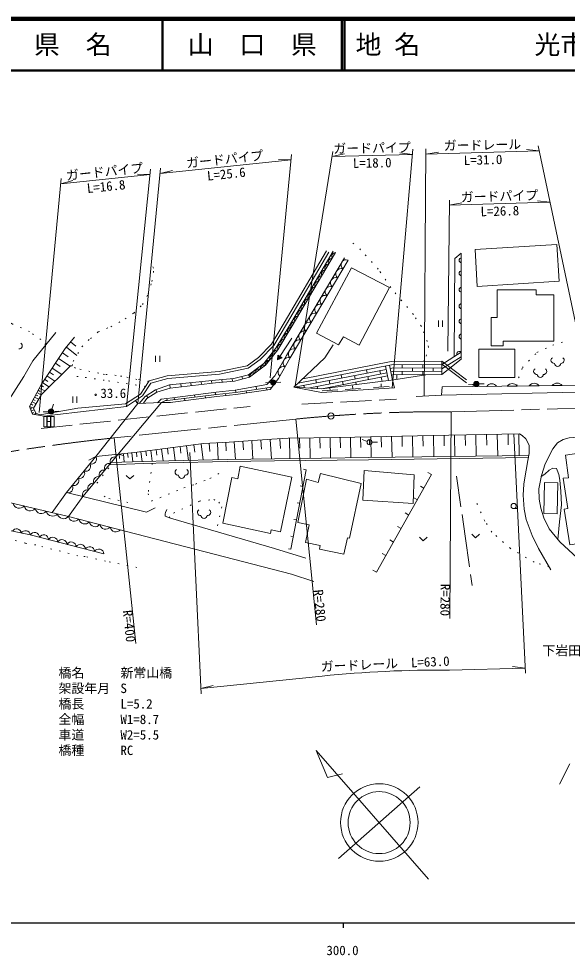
# Model space of a CAD drawing. Units: millimetres, scale not verified. Extents: x 40000 to 680000, y 20000 to 380000.
# Drawn here: x 305159 to 411368, y 198715 to 380000 of the extents above; entities that cross this region are included whole.
import ezdxf
from ezdxf.enums import TextEntityAlignment as Align

# ---------------------------------------------------------------- set-up
doc = ezdxf.new("R2010")
doc.units = ezdxf.units.MM
doc.header["$LTSCALE"] = 1000
for name, pattern in [('CHAIN', [18.5, 12, -1.5, 3.5, -1.5]), ('DASHED', [7.5, 6, -1.5]), ('DOTTED', [1.75, 0.25, -1.5])]:
    doc.linetypes.add(name, pattern=pattern)
for name, color, linetype, lineweight in [('M-BGD', 7, 'Continuous', 13), ('M-BMK', 2, 'CHAIN', 13), ('M-BMK-SRVR', 3, 'Continuous', 13), ('M-STR-HTXT', 7, 'Continuous', 13), ('M-STR-STR1', 1, 'Continuous', 13), ('M-STR-STRC', 7, 'Continuous', 13), ('M-TTL', 2, 'Continuous', 140), ('M-TTL-BAND', 7, 'Continuous', 25), ('M-TTL-LINE', 7, 'Continuous', 50)]:
    doc.layers.add(name, color=color, linetype=linetype, lineweight=lineweight)
doc.layers.add('M-BMK-HTXT', color=7, linetype='Continuous')
doc.layers.add('M-TTL-TXT', color=7, linetype='Continuous')
doc.styles.add('ＭＳ ゴシック', font='')
doc.styles.get('ＭＳ ゴシック').set_extended_font_data('MS Gothic')

msp = doc.modelspace()

# ---------------------------------------------------------------- hatches: boundary and pattern name
at = {"layer": 'M-BGD'}
for points in [[(355300, 314908), (355282, 313965), (356138, 314362)], [(353910, 309566, -1), (354909, 309610, -1)], [(393261, 309269, -1), (394260, 309313, -1)], [(310913, 303935, -1), (311912, 303979, -1)]]:
    msp.add_hatch(color=256, dxfattribs=at).paths.add_polyline_path(points)

# ---------------------------------------------------------------- linework, layer by layer
for p, q in [((390838, 332744), (390838, 333735)), ((390839, 330225), (390839, 331216)), ((390840, 327056), (390839, 328047)), ((390840, 323855), (390840, 324846)), ((386428, 321584), (386428, 320384)), ((387228, 321584), (387228, 320384)), ((390841, 320944), (390841, 321934)), ((315197, 317430), (316196, 316632)), ((355719, 314635), (358013, 318154)), ((390842, 317981), (390842, 318972)), ((314399, 316431), (316397, 314835)), ((387087, 313055), (390843, 315469)), ((390002, 314929), (390836, 315465)), ((312876, 314220), (315104, 312720)), ((313625, 315334), (314740, 314584)), ((331666, 314757), (331666, 313557)), ((332466, 314757), (332466, 313557)), ((355282, 313965), (355300, 314908)), ((355282, 313965), (356138, 314362)), ((356138, 314362), (355300, 314908)), ((387100, 311105), (387083, 313705)), ((387093, 312220), (390843, 314523)), ((311633, 312373), (313480, 311131)), ((312255, 313296), (313178, 312675)), ((358569, 308655), (376299, 312124)), ((372636, 311408), (372512, 312046)), ((375215, 311250), (375090, 311888)), ((376723, 309960), (376175, 312762)), ((377519, 310059), (376960, 312916)), ((379378, 313003), (379382, 312353)), ((381382, 312366), (381386, 311716)), ((383377, 313030), (383382, 312380)), ((385382, 312393), (385386, 311743)), ((310178, 310210), (310811, 309783)), ((310604, 310844), (312134, 309814)), ((311119, 311608), (311884, 311094)), ((344532, 309628), (344482, 310130)), ((346523, 309822), (346473, 310319)), ((348487, 310272), (348361, 310756)), ((349869, 310634), (349649, 311093)), ((361194, 308506), (376424, 311487)), ((362822, 309487), (362698, 310125)), ((363819, 308358), (376549, 310849)), ((367729, 310448), (367605, 311085)), ((370308, 310290), (370183, 310928)), ((372886, 310132), (372761, 310770)), ((375497, 309808), (375339, 310612)), ((377921, 308578), (377519, 310059)), ((378391, 311046), (378397, 310189)), ((379386, 311703), (379391, 311053)), ((383386, 311730), (383391, 311080)), ((309145, 308518), (310222, 307944)), ((309432, 309057), (309971, 308770)), ((309751, 309576), (311019, 308723)), ((331893, 307737), (331730, 308210)), ((334513, 308472), (334447, 309124)), ((336583, 308716), (336521, 309332)), ((338570, 308951), (338512, 309532)), ((340556, 309185), (340502, 309731)), ((342543, 309420), (342492, 309930)), ((351173, 308269), (351100, 308837)), ((353910, 309566), (352911, 309522)), ((353204, 308161), (353153, 308558)), ((354909, 309610), (355908, 309654)), ((360459, 308548), (360369, 309007)), ((363035, 308402), (362947, 308849)), ((365401, 309330), (365276, 309967)), ((365430, 308051), (365396, 308554)), ((367979, 309172), (367854, 309810)), ((368349, 308245), (371343, 308443)), ((369846, 308344), (369806, 308943)), ((370523, 309190), (370433, 309652)), ((373867, 308610), (376860, 308809)), ((375363, 308710), (375324, 309308)), ((393261, 309269), (392262, 309225)), ((394260, 309313), (395259, 309357)), ((395774, 308838), (397692, 308860)), ((399734, 308882), (401653, 308904)), ((404001, 308930), (405920, 308952)), ((408452, 308980), (410371, 309001)), ((308203, 306754), (309001, 306328)), ((308438, 307195), (308838, 306982)), ((308674, 307636), (309495, 307198)), ((308909, 308077), (309320, 307858)), ((315610, 306862), (315610, 305662)), ((316410, 306862), (316410, 305662)), ((330206, 306619), (329930, 307036)), ((335302, 306244), (335244, 306690)), ((337337, 306103), (337286, 306500)), ((339269, 306755), (339212, 307202)), ((341304, 306615), (341253, 307011)), ((343236, 307267), (343179, 307713)), ((345277, 307083), (345225, 307480)), ((347215, 307690), (347157, 308140)), ((349245, 307583), (349194, 307980)), ((363933, 307952), (366926, 308150)), ((307226, 304924), (308032, 304620)), ((307497, 305431), (307895, 305218)), ((307732, 305872), (308507, 305458)), ((307968, 306313), (308355, 306106)), ((311563, 304434), (311866, 305387)), ((332802, 305686), (334524, 305741)), ((307392, 304532), (307701, 304481)), ((307587, 304072), (308169, 304318)), ((307783, 303612), (308011, 303802)), ((308182, 303411), (308471, 303651)), ((310913, 303935), (309914, 303891)), ((311912, 303979), (312911, 304023)), ((377350, 299143), (377437, 295106)), ((379368, 299186), (379412, 297168)), ((381386, 299230), (381474, 295164)), ((383419, 299274), (383463, 297241)), ((385452, 299318), (385541, 295222)), ((387500, 299363), (387545, 297315)), ((389548, 299405), (389629, 295281)), ((391610, 299445), (391651, 297383)), ((393672, 299486), (393754, 295340)), ((395745, 299527), (395786, 297454)), ((397818, 299567), (397900, 295400)), ((399902, 299608), (399943, 297525)), ((401986, 299649), (402068, 295459)), ((337667, 297332), (338029, 294517)), ((339075, 297513), (339256, 296105)), ((340482, 297694), (340883, 294579)), ((342047, 297815), (342137, 296248)), ((343614, 297906), (343803, 294643)), ((345245, 298000), (345340, 296369)), ((346876, 298104), (347105, 294707)), ((348574, 298219), (348688, 296520)), ((350272, 298333), (350513, 294764)), ((352057, 298454), (352177, 296669)), ((353841, 298574), (354094, 294824)), ((355717, 298684), (355824, 296808)), ((357593, 298781), (357651, 294868)), ((359550, 298810), (359579, 296853)), ((361507, 298839), (361565, 294912)), ((363471, 298868), (363499, 296905)), ((365434, 298897), (365492, 294957)), ((367404, 298927), (367447, 296958)), ((369374, 298970), (369460, 295002)), ((371358, 299013), (371401, 297029)), ((372622, 298191), (371680, 298527)), ((373093, 298523), (373093, 297523)), ((373342, 299056), (373429, 295049)), ((373593, 298023), (374593, 298023)), ((375346, 299099), (375389, 297096)), ((324424, 295701), (317552, 287489)), ((324600, 295720), (324686, 294901)), ((325418, 295806), (325591, 294169)), ((326237, 295893), (326323, 295074)), ((327055, 295979), (327241, 294224)), ((327932, 296080), (328044, 295205)), ((328807, 296193), (329053, 294283)), ((329762, 296316), (329885, 295361)), ((330717, 296438), (330987, 294340)), ((331766, 296573), (331901, 295524)), ((332816, 296708), (333112, 294401)), ((333969, 296856), (334117, 295703)), ((335123, 297005), (335450, 294460)), ((336395, 297168), (336559, 295896)), ((320101, 295239), (314382, 288266)), ((357866, 277301), (360787, 292708)), ((360787, 292708), (360296, 292801)), ((385094, 291767), (384398, 292161)), ((374419, 272869), (385094, 291767)), ((360172, 289466), (359681, 289559)), ((383619, 289155), (382922, 289549)), ((382340, 286891), (381643, 287285)), ((359558, 286224), (359066, 286317)), ((400990, 285173), (401656, 285173)), ((358943, 282981), (358452, 283074)), ((380668, 283931), (379971, 284325)), ((379192, 281319), (378495, 281712)), ((358328, 279739), (357837, 279832)), ((357866, 277301), (357375, 277394)), ((377716, 278707), (377020, 279100)), ((376241, 276095), (375544, 276488)), ((374419, 272869), (373722, 273262)), ((409882, 231803), (411882, 235803))]:
    msp.add_line(p, q, dxfattribs=at)
at = {"layer": 'M-BGD', "linetype": 'DASHED'}
for p, q in [((387083, 313705), (393543, 308813)), ((387087, 313137), (392809, 308805)), ((382096, 306868), (387008, 307131)), ((309519, 300706), (349941, 304968)), ((359954, 305402), (378327, 306356)), ((311633, 284412), (314382, 288266)), ((314788, 283669), (317552, 287489))]:
    msp.add_line(p, q, dxfattribs=at)
at = {"layer": 'M-BGD', "linetype": 'DOTTED'}
msp.add_line((320293, 290126), (323059, 293686), dxfattribs=at)
for points in [[(383584, 313681), (384038, 314679), (384486, 316437), (384247, 317551), (383118, 320457), (381563, 322728), (377214, 327948), (374780, 331511), (371363, 335268), (369602, 336795)], [(330309, 309782), (328050, 310188), (325144, 310807), (324018, 310971), (321778, 311139), (320668, 311379), (316146, 312335), (315517, 312810), (315722, 313660), (317359, 316505), (319027, 318101), (320557, 319390), (322980, 320378), (325740, 321893), (327437, 323017), (329156, 324686), (330215, 326756), (330943, 329157), (331274, 330895), (331248, 331724), (330983, 332395)], [(310381, 316859), (309467, 317881), (307268, 319431), (303932, 320909), (303113, 321458), (298574, 322684)], [(401606, 308903), (401938, 310479), (402670, 312457), (405500, 315405), (408540, 316801), (410854, 317557)], [(329695, 308830), (321733, 310005), (316672, 310767), (315517, 310767)], [(331017, 293940), (330212, 288047), (330857, 286630), (337146, 289165), (339394, 289914), (342169, 291008), (344822, 292497)], [(321677, 287591), (322633, 287130), (326998, 286241)], [(334269, 283403), (335147, 284315), (340196, 286634), (342924, 286952), (343915, 286429), (344482, 285507), (343370, 280741)], [(407869, 273905), (404976, 274781), (400348, 277452), (396791, 280602), (395398, 282742), (393492, 287057)], [(328047, 273769), (321981, 275005), (318021, 275877), (316635, 276041), (308454, 278141), (306429, 278494), (300344, 280022), (293168, 281923), (290650, 282470), (289701, 281512), (289213, 280468)]]:
    msp.add_lwpolyline(points, dxfattribs=at)
at = {"layer": 'M-BGD'}
for points in [[(393542, 335337), (393899, 328140), (409777, 329173), (409348, 336291)], [(369610, 331764), (362812, 319156), (367071, 316860), (368046, 318409), (371043, 316822), (376979, 327951)], [(397788, 327518), (405321, 327518), (405321, 326552), (408737, 326552), (408737, 317560), (398957, 317560), (398957, 316684), (396635, 316684), (396635, 322170), (397788, 322170)], [(394227, 316046), (401227, 316046), (401227, 310546), (394227, 310546)], [(411633, 291155), (411032, 295533), (421420, 297081), (421888, 294349), (424284, 294652), (426260, 280335), (411861, 278179), (410788, 285078), (411480, 285185), (410600, 291036)], [(360869, 290887), (359184, 282467), (361401, 282005), (360689, 278591), (363507, 278004), (363376, 277311), (368098, 276352), (368832, 279525), (369175, 279427), (371489, 290047), (363556, 291995), (363112, 290253)], [(372024, 292532), (371779, 286836), (381545, 286156), (381739, 291737)], [(406940, 290236), (409539, 290181), (409412, 284182), (406813, 284237)]]:
    msp.add_lwpolyline(points, close=True, dxfattribs=at)
for points in [[(307844, 303467), (310086, 303096), (312673, 303414), (317150, 303886), (326007, 304964), (329094, 306979), (330710, 309480), (334003, 310351), (344033, 311204), (349560, 312373), (351913, 314011), (354528, 316730), (356991, 320860), (365186, 334804)], [(308471, 303651), (309218, 303358), (312616, 303911), (316631, 304607), (325831, 305446), (328732, 307340), (330395, 309914), (333917, 310846), (343960, 311699), (349358, 312841), (351587, 314393), (354128, 317035), (356561, 321114), (364755, 335057)], [(328454, 305548), (329670, 306864), (331670, 308189), (334353, 309115), (343236, 310005), (346820, 310353), (349649, 311093), (352591, 313272), (354944, 316225), (357499, 320517), (366054, 334990)], [(329325, 305575), (329985, 306473), (331893, 307737), (334513, 308472), (343285, 309507), (346908, 309859), (349869, 310634), (352941, 312909), (355356, 315940), (357929, 320262), (366485, 334736)], [(332051, 305662), (332270, 305907), (332721, 306369), (334920, 306648), (343390, 307741), (347066, 308124), (353191, 309207), (354763, 310890), (357005, 314800), (359649, 319242), (368206, 333718)], [(387100, 311105), (390843, 314087), (390838, 334615), (389623, 333608), (389453, 314576)], [(334524, 305741), (335028, 305805), (343489, 306896), (347185, 307282), (353817, 308251), (355451, 310382), (357739, 314371), (360380, 318808), (368938, 333285)], [(202355, 280707), (205750, 281283), (234752, 286893), (239926, 287843), (254345, 290569), (282861, 296022), (296265, 298629), (298717, 299068), (299218, 299077), (301055, 301935), (302723, 305407), (306146, 310757), (307911, 313763), (312322, 319292)], [(307844, 303467), (307226, 304924), (309548, 309274), (314175, 316151), (315939, 318359)], [(366020, 316873), (364398, 314338), (358456, 308677), (363794, 307642), (377921, 308578)], [(360148, 310289), (377267, 313638), (387083, 313705)], [(315517, 312810), (315196, 312810), (309540, 307277), (308032, 304620), (308471, 303651)], [(359273, 309455), (377332, 312989), (387087, 313055)], [(377084, 312278), (377398, 312339), (387091, 312405)], [(358569, 308655), (363819, 308358), (377805, 310095), (384006, 311084)], [(377209, 311640), (377463, 311690), (387096, 311755)], [(377334, 311002), (377528, 311040), (387100, 311105)], [(333425, 306005), (334977, 306202), (343442, 307294), (347135, 307679), (354167, 308706)], [(416265, 307800), (387008, 307131), (387175, 308742), (416037, 309065)], [(324424, 295701), (327552, 296031), (340918, 297750), (345885, 298037), (354157, 298595), (357360, 298778), (367213, 298923), (388455, 299383), (402112, 299652), (402630, 299343), (403359, 298712), (403694, 298125), (403979, 297393), (403993, 295835), (403753, 294464), (403081, 290759), (402956, 289895), (402820, 287762), (403015, 285083), (403436, 283088), (404565, 279960), (405765, 277456), (408200, 273347)], [(413348, 275608), (409927, 278738), (407863, 281246), (406815, 283357), (406236, 285259), (405919, 286971), (405834, 289013), (406358, 291573), (407094, 293837), (408585, 296765), (409449, 297920), (410563, 298574), (411734, 298869), (414134, 299083), (417895, 298869), (430576, 298091), (453442, 296195), (463592, 294936), (467792, 294339), (475968, 292810), (480289, 291897), (481992, 291549)], [(322729, 293675), (329248, 293889), (334240, 294034), (345510, 294281), (354683, 294434), (372881, 294641), (403862, 295085)], [(323073, 294087), (329235, 294289), (334230, 294433), (345502, 294681), (354677, 294834), (372876, 295041), (403932, 295486)], [(346408, 291175), (344648, 282369), (353876, 280371), (354012, 281051), (355838, 280688), (358069, 291243), (348063, 293358), (347558, 290969), (346412, 291198)], [(406323, 291400), (407036, 291873), (407847, 292606), (408586, 292980), (409309, 292922), (409427, 292586), (409741, 291765), (409926, 290710), (410150, 288523), (410235, 285930), (409861, 282620), (409549, 279197)], [(325945, 291608), (326695, 290908), (327445, 291608)], [(289045, 289729), (314788, 283669), (357986, 272489), (362280, 271044)], [(314382, 288266), (329905, 284459), (331573, 285298)], [(333862, 285015), (333608, 284413), (333504, 284168), (333534, 283704), (334535, 283294), (354670, 277475), (360730, 275582)], [(288713, 283572), (293579, 282977), (307388, 280074), (321617, 276411)], [(382744, 279646), (383494, 278946), (384244, 279646)], [(392875, 280204), (393625, 279504), (394375, 280204)]]:
    msp.add_lwpolyline(points, dxfattribs=at)
at = {"layer": 'M-BGD', "linetype": 'DASHED'}
msp.add_lwpolyline([(389931, 291479), (391609, 279823), (392943, 270289)], dxfattribs=at)
at = {"layer": 'M-BGD'}
for centre, radius in [((354410, 309588), 500), ((393760, 309291), 500), ((320076, 307201), 150), ((311412, 303957), 500), ((373093, 298023), 500), ((400990, 285673), 500)]:
    msp.add_circle(centre, radius, dxfattribs=at)
for centre, radius, start, end in [((365869, 332846), 778, 93.15598, 205.6658), ((366528, 333959), 778, 93.15598, 205.6658), ((390936, 333239), 505, 101.18572, 258.84391), ((365211, 331732), 778, 93.15598, 205.6658), ((368571, 332339), 1015, 68.76171, 230.06007), ((363895, 329506), 778, 93.15598, 205.6658), ((364553, 330619), 778, 93.15598, 205.6658), ((367551, 330615), 1015, 68.76171, 230.06007), ((390937, 330720), 505, 101.18572, 258.84391), ((363237, 328392), 778, 93.15598, 205.6658), ((365513, 327167), 1015, 68.76171, 230.06007), ((366532, 328891), 1015, 68.76171, 230.06007), ((361921, 326166), 778, 93.15598, 205.6658), ((362579, 327279), 778, 93.15598, 205.6658), ((364494, 325443), 1015, 68.76171, 230.06007), ((390937, 327551), 505, 101.18572, 258.84391), ((360604, 323939), 778, 93.15598, 205.6658), ((361262, 325052), 778, 93.15598, 205.6658), ((363475, 323719), 1015, 68.76171, 230.06007), ((390938, 324351), 505, 101.18572, 258.84391), ((359946, 322826), 778, 93.15598, 205.6658), ((362455, 321995), 1015, 68.76171, 230.06007), ((358630, 320599), 778, 93.15598, 205.6658), ((359288, 321712), 778, 93.15598, 205.6658), ((361436, 320271), 1015, 68.76171, 230.06007), ((390939, 321439), 505, 101.18572, 258.84391), ((357327, 318425), 758, 93.15598, 205.31553), ((357971, 319506), 758, 93.15598, 205.31553), ((360417, 318546), 1015, 68.76171, 229.8489), ((356684, 317345), 758, 93.15598, 205.31553), ((359395, 316825), 1015, 68.76171, 229.7098), ((390940, 318477), 505, 101.18572, 258.84391), ((305235, 316709), 600, 262.75408, 57.27971), ((355366, 315106), 834, 90.69098, 192.21076), ((356041, 316264), 758, 93.15598, 205.31553), ((358371, 315105), 1015, 68.76171, 229.7098), ((390472, 315115), 505, 43.9112, 201.56939), ((353756, 313086), 834, 90.69098, 192.21076), ((354561, 314096), 834, 90.69098, 192.21076), ((357361, 313376), 1018, 69.68677, 230.69137), ((408816, 313885), 600, 122.72029, 277.24592), ((410167, 313885), 600, 262.75408, 57.27971), ((351642, 311452), 751, 68.52142, 184.53631), ((352666, 312210), 751, 68.52142, 184.53631), ((356363, 311635), 1017, 69.63549, 230.69832), ((405454, 311744), 600, 122.72029, 277.24592), ((406805, 311744), 600, 262.75408, 57.27971), ((409492, 313290), 600, 180, 0), ((350618, 310693), 751, 68.52142, 184.53631), ((406130, 311148), 600, 180, 0), ((396741, 308158), 1182, 36.39785, 144.88301), ((396741, 308158), 1182, 36.39785, 144.88301), ((400701, 308202), 1182, 36.39785, 144.88301), ((400701, 308202), 1182, 36.39785, 144.88301), ((404968, 308250), 1182, 36.39785, 144.88301), ((404968, 308250), 1182, 36.39785, 144.88301), ((409420, 308300), 1182, 36.39785, 144.88301), ((409420, 308300), 1182, 36.39785, 144.88301), ((318103, 293379), 973, 252.71433, 28.57538), ((319246, 294773), 973, 252.71433, 28.57538), ((322714, 292985), 941, 77.36659, 202.78736), ((323788, 294268), 941, 77.36659, 202.78736), ((316959, 291984), 973, 252.71433, 28.57538), ((321640, 291702), 941, 77.36659, 202.78736), ((336021, 292223), 600, 122.72029, 277.24592), ((337372, 292223), 600, 262.75408, 57.27971), ((315815, 290590), 973, 252.71433, 28.57538), ((319493, 289136), 941, 77.36659, 202.78736), ((320567, 290419), 941, 77.36659, 202.78736), ((336697, 291628), 600, 180, 0), ((314671, 289195), 973, 252.71433, 28.57538), ((318419, 287853), 941, 77.36659, 202.78736), ((305253, 286443), 1216, 191.80729, 321.69697), ((307398, 285938), 1216, 191.80729, 321.69697), ((309543, 285433), 1216, 191.80729, 321.69697), ((311688, 284928), 1216, 191.80729, 321.69697), ((340372, 284445), 600, 122.72029, 277.24592), ((341723, 284445), 600, 262.75408, 57.27971), ((313833, 284423), 1216, 191.80729, 321.69697), ((315923, 283880), 1155, 190.54457, 320.43426), ((317948, 283356), 1155, 190.54457, 320.43426), ((341047, 283850), 600, 180, 0), ((304742, 280346), 925, 5.65699, 150.60035), ((319973, 282832), 1155, 190.54457, 320.43426), ((321992, 282337), 1155, 192.04739, 318.93144), ((323992, 281820), 1155, 192.04739, 318.93144), ((306468, 279983), 925, 5.65699, 150.60035), ((308216, 279607), 950, 0.52406, 150.60035), ((309995, 279149), 950, 0.52406, 150.60035), ((311774, 278692), 950, 0.52406, 150.60035), ((313552, 278234), 950, 0.52406, 150.60035), ((315331, 277776), 950, 0.52406, 150.60035), ((317109, 277318), 950, 0.52406, 150.60035), ((318888, 276860), 950, 0.52406, 150.60035), ((320666, 276402), 950, 0.52406, 150.60035)]:
    msp.add_arc(centre, radius, start, end, dxfattribs=at)
at = {"layer": 'M-BMK'}
for p, q in [((437994, 305272), (388902, 303923)), ((358785, 302501), (323615, 298859))]:
    msp.add_line(p, q, dxfattribs=at)
for centre, radius, start, end in [((387025, 23929), 280000, 89.61594, 95.78857), ((365815, -98908), 400000, 96.05598, 101.008)]:
    msp.add_arc(centre, radius, start, end, dxfattribs=at)
at = {"layer": 'M-BMK-SRVR'}
for p, q in [((384497, 213478), (362738, 238327)), ((362738, 238327), (364918, 233096)), ((364918, 233096), (367822, 233850)), ((367045, 217470), (382844, 231304))]:
    msp.add_line(p, q, dxfattribs=at)
for centre, radius in [((365609, 303109), 600), ((374977, 224415), 7500), ((374945, 224387), 6000)]:
    msp.add_circle(centre, radius, dxfattribs=at)
at = {"layer": 'M-STR-HTXT'}
for p, q in [((415477, 309058), (405717, 355404)), ((353819, 310468), (357983, 353691)), ((358700, 308910), (365964, 354311)), ((365804, 353307), (368205, 353818)), ((381375, 353735), (365804, 353307)), ((377464, 308548), (381462, 354737)), ((381375, 353735), (378938, 354026)), ((383671, 306952), (384003, 354807)), ((405927, 354409), (383996, 353807)), ((383996, 353807), (386425, 354165)), ((405927, 354409), (403487, 354684)), ((357885, 352675), (332520, 350049)), ((357885, 352675), (355432, 352779)), ((326007, 304964), (330688, 350864)), ((330585, 349848), (328131, 349938)), ((328221, 305540), (332618, 351064)), ((332520, 350049), (334903, 350639)), ((309125, 303799), (313380, 349072)), ((330585, 349848), (313285, 348057)), ((313285, 348057), (315657, 348689)), ((388260, 315674), (388534, 344904)), ((388525, 343927), (408021, 344463)), ((408021, 344463), (405582, 344738)), ((388525, 343927), (390945, 344336)), ((388902, 303923), (388634, 263935)), ((358785, 302501), (362819, 262705)), ((400990, 299630), (403262, 253320)), ((323615, 298859), (327835, 259082)), ((338295, 296048), (340457, 249331)), ((388567, 253924), (403213, 254319)), ((403213, 254319), (400773, 254595)), ((340410, 250331), (363935, 252767)), ((340410, 250331), (342793, 250921))]:
    msp.add_line(p, q, dxfattribs=at)
msp.add_arc((387026, 23880), 230049, 89.61627, 95.76076, dxfattribs=at)
at = {"layer": 'M-STR-STR1'}
for p, q in [((320101, 295239), (328221, 305540)), ((332802, 305686), (324424, 295701))]:
    msp.add_line(p, q, dxfattribs=at)
for points in [[(327705, 306072), (328221, 305540), (332802, 305686), (333953, 306275)], [(318765, 294581), (320101, 295239), (324424, 295701), (325420, 295451)]]:
    msp.add_lwpolyline(points, dxfattribs=at)
at = {"layer": 'M-STR-STRC'}
msp.add_lwpolyline([(309997, 301015), (311997, 301015), (311997, 303015), (309997, 303015)], close=True, dxfattribs=at)
at = {"layer": 'M-TTL'}
msp.add_line((680000, 380000), (40000, 380000), dxfattribs=at)
at = {"layer": 'M-TTL-BAND'}
for p, q in [((40000, 205000), (579000, 205000)), ((368000, 205000), (368000, 204000))]:
    msp.add_line(p, q, dxfattribs=at)
at = {"layer": 'M-TTL-LINE'}
for p, q in [((333000, 380000), (333000, 370000)), ((367750, 380000), (367750, 370000)), ((368250, 380000), (368250, 370000)), ((40000, 370000), (680000, 370000))]:
    msp.add_line(p, q, dxfattribs=at)

# ---------------------------------------------------------------- texts
at = {"layer": 'M-BGD', "style": 'ＭＳ ゴシック'}
msp.add_text('33.6', height=1833, dxfattribs=at).set_placement((320975, 307503), align=Align.MIDDLE_LEFT)
at = {"layer": 'M-BMK-HTXT', "style": 'ＭＳ ゴシック'}
msp.add_text('下岩田', height=1833, dxfattribs=at).set_placement((410300, 257697), align=Align.MIDDLE_CENTER)
at = {"layer": 'M-STR-HTXT', "style": 'ＭＳ ゴシック'}
for s, rotation, p in [('ガードパイプ', 1, (373590, 353521)), ('ガードレール', 1, (394961, 354108)), ('ガードパイプ', 5.912, (345203, 351362)), ('ガードパイプ', 5.912, (321935, 348953)), ('ガードパイプ', 1.575, (398273, 344195)), ('ガードレール\u3000L=63.0', 2.529, (376166, 253672))]:
    msp.add_text(s, height=1833, rotation=rotation, dxfattribs=at).set_placement(p, align=Align.BOTTOM_CENTER)
for s, rotation, p in [('L=31.0', 1.575, (395028, 353613)), ('L=18.0', 1, (373590, 353021)), ('L=25.6', 5.912, (345253, 350865)), ('L=16.8', 5.912, (321985, 348455)), ('L=26.8', 1.575, (398285, 343695))]:
    msp.add_text(s, height=1833, rotation=rotation, dxfattribs=at).set_placement(p, align=Align.TOP_CENTER)
for s, rotation, p in [('R=280', 269.616, (388679, 270606)), ('R=400', 276.056, (327141, 265627))]:
    msp.add_text(s, height=1833, rotation=rotation, dxfattribs=at).set_placement(p, align=Align.TOP_LEFT)
for s, rotation, p in [('R=280', 275.789, (361686, 269353)), ('橋名', 359.991, (312858, 251925)), ('新常山橋', 359.991, (324858, 251923)), ('架設年月', 359.991, (312857, 248925)), ('S', 359.991, (324857, 248923)), ('橋長', 359.991, (312857, 245925)), ('L=5.2', 359.991, (324857, 245923)), ('全幅', 359.991, (312856, 242925)), ('W1=8.7', 359.991, (324856, 242923)), ('車道', 359.991, (312856, 239925)), ('W2=5.5', 359.991, (324856, 239923)), ('橋種', 359.991, (312855, 236925)), ('RC', 359.991, (324855, 236923))]:
    msp.add_text(s, height=1833, rotation=rotation, dxfattribs=at).set_placement(p, align=Align.BOTTOM_LEFT)
at = {"layer": 'M-STR-STRC', "style": 'ＭＳ ゴシック'}
msp.add_text('H', height=1833, dxfattribs=at).set_placement((310997, 302015), align=Align.MIDDLE_CENTER)
at = {"layer": 'M-TTL-BAND', "style": 'ＭＳ ゴシック'}
msp.add_text('300.0', height=1833, dxfattribs=at).set_placement((367844, 198195), align=Align.BOTTOM_CENTER)
at = {"layer": 'M-TTL-TXT', "style": 'ＭＳ ゴシック'}
for s, p in [('県\u3000名', (315625, 375000)), ('山\u3000口\u3000県', (350375, 375000))]:
    msp.add_text(s, height=3666, dxfattribs=at).set_placement(p, align=Align.MIDDLE_CENTER)
for s, p in [('地 名', (370380, 375000)), ('光市大字岩田', (405024, 375000))]:
    msp.add_text(s, height=3666, dxfattribs=at).set_placement(p, align=Align.MIDDLE_LEFT)

doc.saveas('drawing.dxf')
